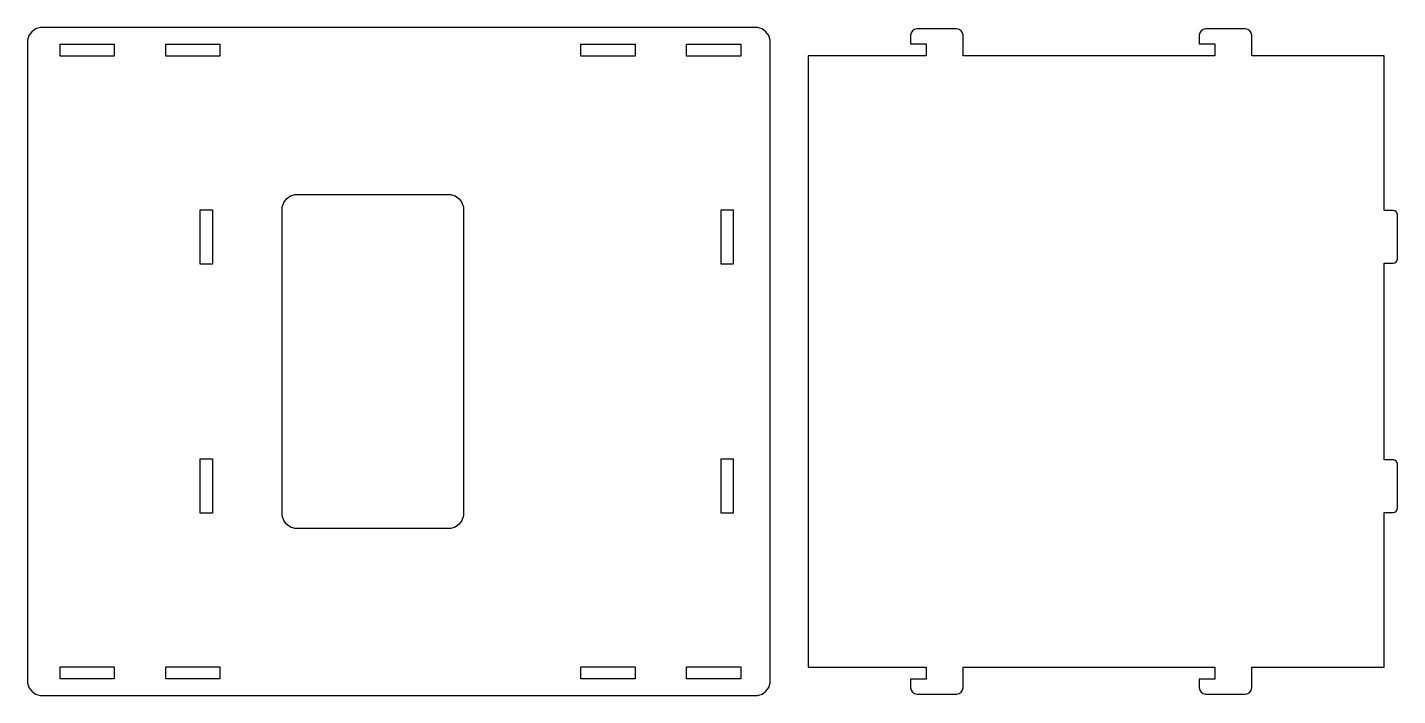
# Model space of a CAD drawing. Header units: metres. Extents: x -1168 to 1137, y -562 to 562.
import ezdxf

# ---------------------------------------------------------------- set-up
doc = ezdxf.new("R2010")
doc.units = ezdxf.units.M

msp = doc.modelspace()

# ---------------------------------------------------------------- linework, layer by layer
for p, q in [((-1161.18, 554.516), (-1165.91, 548.006)), ((-1154.68, 559.245), (-1161.18, 554.516)), ((-1147.02, 561.731), (-1154.68, 559.245)), ((60.123, 561.731), (-1147.02, 561.731)), ((67.7751, 559.245), (60.123, 561.731)), ((74.2844, 554.516), (67.7751, 559.245)), ((79.0137, 548.006), (74.2844, 554.516)), ((321.09, 555.928), (318.725, 552.673)), ((324.344, 558.293), (321.09, 555.928)), ((328.17, 559.536), (324.344, 558.293)), ((395.693, 559.536), (328.17, 559.536)), ((399.519, 558.293), (395.693, 559.536)), ((402.774, 555.928), (399.519, 558.293)), ((405.139, 552.673), (402.774, 555.928)), ((806.865, 555.928), (804.5, 552.673)), ((810.119, 558.293), (806.865, 555.928)), ((813.945, 559.536), (810.119, 558.293)), ((881.468, 559.536), (813.945, 559.536)), ((885.294, 558.293), (881.468, 559.536)), ((888.549, 555.928), (885.294, 558.293)), ((890.914, 552.673), (888.549, 555.928)), ((-1165.91, 548.006), (-1168.4, 540.354)), ((-1168.4, 540.354), (-1168.4, -540.354)), ((-1113.49, 513.159), (-1113.49, 533.541)), ((-1113.49, 533.541), (-1022.21, 533.541)), ((-1022.21, 533.541), (-1022.21, 513.159)), ((-935.691, 513.159), (-935.691, 533.541)), ((-935.691, 533.541), (-844.409, 533.541)), ((-844.409, 533.541), (-844.409, 513.159)), ((-237.191, 513.159), (-237.191, 533.541)), ((-237.191, 533.541), (-145.909, 533.541)), ((-145.909, 533.541), (-145.909, 513.159)), ((-59.3906, 513.159), (-59.3906, 533.541)), ((-59.3906, 533.541), (31.8906, 533.541)), ((31.8906, 533.541), (31.8906, 513.159)), ((81.5, 540.354), (79.0137, 548.006)), ((81.5, -540.354), (81.5, 540.354)), ((318.725, 552.673), (317.482, 548.847)), ((317.482, 548.847), (317.482, 534.136)), ((317.482, 534.136), (344.073, 534.136)), ((344.073, 534.136), (344.073, 513.755)), ((406.382, 548.847), (405.139, 552.673)), ((406.382, 513.755), (406.382, 548.847)), ((804.5, 552.673), (803.257, 548.847)), ((803.257, 548.847), (803.257, 534.136)), ((803.257, 534.136), (829.847, 534.136)), ((829.847, 534.136), (829.847, 513.755)), ((892.157, 548.847), (890.914, 552.673)), ((892.157, 513.755), (892.157, 548.847)), ((-1022.21, 513.159), (-1113.49, 513.159)), ((-844.409, 513.159), (-935.691, 513.159)), ((-145.909, 513.159), (-237.191, 513.159)), ((31.8906, 513.159), (-59.3906, 513.159)), ((344.073, 513.755), (145.635, 513.755)), ((145.635, 513.755), (145.635, -513.755)), ((829.847, 513.755), (406.382, 513.755)), ((1114.8, 513.755), (892.157, 513.755)), ((1114.8, 254), (1114.8, 513.755)), ((-732.284, 273.65), (-725.775, 278.379)), ((-725.775, 278.379), (-718.123, 280.866)), ((-718.123, 280.866), (-456.077, 280.866)), ((-456.077, 280.866), (-448.425, 278.379)), ((-448.425, 278.379), (-441.916, 273.65)), ((-877.491, 163.909), (-877.491, 255.191)), ((-877.491, 255.191), (-857.109, 255.191)), ((-857.109, 255.191), (-857.109, 163.909)), ((-739.5, 259.489), (-737.014, 267.141)), ((-739.5, -259.489), (-739.5, 259.489)), ((-737.014, 267.141), (-732.284, 273.65)), ((-441.916, 273.65), (-437.186, 267.141)), ((-437.186, 267.141), (-434.7, 259.489)), ((-434.7, 259.489), (-434.7, -259.489)), ((-1.1906, 163.909), (-1.1906, 255.191)), ((-1.1906, 255.191), (19.1906, 255.191)), ((19.1906, 255.191), (19.1906, 163.909)), ((1129.73, 254), (1114.8, 254)), ((1132.44, 253.119), (1129.73, 254)), ((1134.75, 251.443), (1132.44, 253.119)), ((1136.42, 249.137), (1134.75, 251.443)), ((1137.3, 246.425), (1136.42, 249.137)), ((1137.3, 172.675), (1137.3, 246.425)), ((-857.109, 163.909), (-877.491, 163.909)), ((19.1906, 163.909), (-1.1906, 163.909)), ((1114.8, -165.1), (1114.8, 165.1)), ((1114.8, 165.1), (1129.73, 165.1)), ((1129.73, 165.1), (1132.44, 165.981)), ((1132.44, 165.981), (1134.75, 167.657)), ((1134.75, 167.657), (1136.42, 169.963)), ((1136.42, 169.963), (1137.3, 172.675)), ((-877.491, -255.191), (-877.491, -163.909)), ((-877.491, -163.909), (-857.109, -163.909)), ((-857.109, -163.909), (-857.109, -255.191)), ((-1.1906, -255.191), (-1.1906, -163.909)), ((-1.1906, -163.909), (19.1906, -163.909)), ((19.1906, -163.909), (19.1906, -255.191)), ((1129.73, -165.1), (1114.8, -165.1)), ((1132.44, -165.981), (1129.73, -165.1)), ((1134.75, -167.657), (1132.44, -165.981)), ((1136.42, -169.963), (1134.75, -167.657)), ((1137.3, -172.675), (1136.42, -169.963)), ((1137.3, -246.425), (1137.3, -172.675)), ((1129.73, -254), (1132.44, -253.119)), ((1132.44, -253.119), (1134.75, -251.443)), ((1134.75, -251.443), (1136.42, -249.137)), ((1136.42, -249.137), (1137.3, -246.425)), ((-857.109, -255.191), (-877.491, -255.191)), ((-737.014, -267.141), (-739.5, -259.489)), ((-732.284, -273.65), (-737.014, -267.141)), ((-725.775, -278.379), (-732.284, -273.65)), ((-441.916, -273.65), (-448.425, -278.379)), ((-437.186, -267.141), (-441.916, -273.65)), ((-434.7, -259.489), (-437.186, -267.141)), ((19.1906, -255.191), (-1.1906, -255.191)), ((1114.8, -513.755), (1114.8, -254)), ((1114.8, -254), (1129.73, -254)), ((-718.123, -280.866), (-725.775, -278.379)), ((-456.077, -280.866), (-718.123, -280.866)), ((-448.425, -278.379), (-456.077, -280.866)), ((-1113.49, -533.541), (-1113.49, -513.159)), ((-1113.49, -513.159), (-1022.21, -513.159)), ((-1022.21, -513.159), (-1022.21, -533.541)), ((-935.691, -533.541), (-935.691, -513.159)), ((-935.691, -513.159), (-844.409, -513.159)), ((-844.409, -513.159), (-844.409, -533.541)), ((-237.191, -533.541), (-237.191, -513.159)), ((-237.191, -513.159), (-145.909, -513.159)), ((-145.909, -513.159), (-145.909, -533.541)), ((-59.3906, -533.541), (-59.3906, -513.159)), ((-59.3906, -513.159), (31.8906, -513.159)), ((31.8906, -513.159), (31.8906, -533.541)), ((145.635, -513.755), (344.073, -513.755)), ((344.073, -513.755), (344.073, -534.136)), ((406.382, -548.847), (406.382, -513.755)), ((406.382, -513.755), (829.847, -513.755)), ((829.847, -513.755), (829.847, -534.136)), ((892.157, -548.847), (892.157, -513.755)), ((892.157, -513.755), (1114.8, -513.755)), ((-1168.4, -540.354), (-1165.91, -548.006)), ((-1165.91, -548.006), (-1161.18, -554.516)), ((-1022.21, -533.541), (-1113.49, -533.541)), ((-844.409, -533.541), (-935.691, -533.541)), ((-145.909, -533.541), (-237.191, -533.541)), ((31.8906, -533.541), (-59.3906, -533.541)), ((74.2844, -554.516), (79.0137, -548.006)), ((79.0137, -548.006), (81.5, -540.354)), ((344.073, -534.136), (317.482, -534.136)), ((317.482, -534.136), (317.482, -548.847)), ((317.482, -548.847), (318.725, -552.673)), ((318.725, -552.673), (321.09, -555.928)), ((402.774, -555.928), (405.139, -552.673)), ((405.139, -552.673), (406.382, -548.847)), ((829.847, -534.136), (803.257, -534.136)), ((803.257, -534.136), (803.257, -548.847)), ((803.257, -548.847), (804.5, -552.673)), ((804.5, -552.673), (806.865, -555.928)), ((888.549, -555.928), (890.914, -552.673)), ((890.914, -552.673), (892.157, -548.847)), ((-1161.18, -554.516), (-1154.68, -559.245)), ((-1154.68, -559.245), (-1147.02, -561.731)), ((-1147.02, -561.731), (60.1229, -561.731)), ((60.1229, -561.731), (67.7751, -559.245)), ((67.7751, -559.245), (74.2844, -554.516)), ((321.09, -555.928), (324.344, -558.293)), ((324.344, -558.293), (328.17, -559.536)), ((328.17, -559.536), (395.693, -559.536)), ((395.693, -559.536), (399.519, -558.293)), ((399.519, -558.293), (402.774, -555.928)), ((806.865, -555.928), (810.119, -558.293)), ((810.119, -558.293), (813.945, -559.536)), ((813.945, -559.536), (881.468, -559.536)), ((881.468, -559.536), (885.294, -558.293)), ((885.294, -558.293), (888.549, -555.928))]:
    msp.add_line(p, q)

doc.saveas('drawing.dxf')
